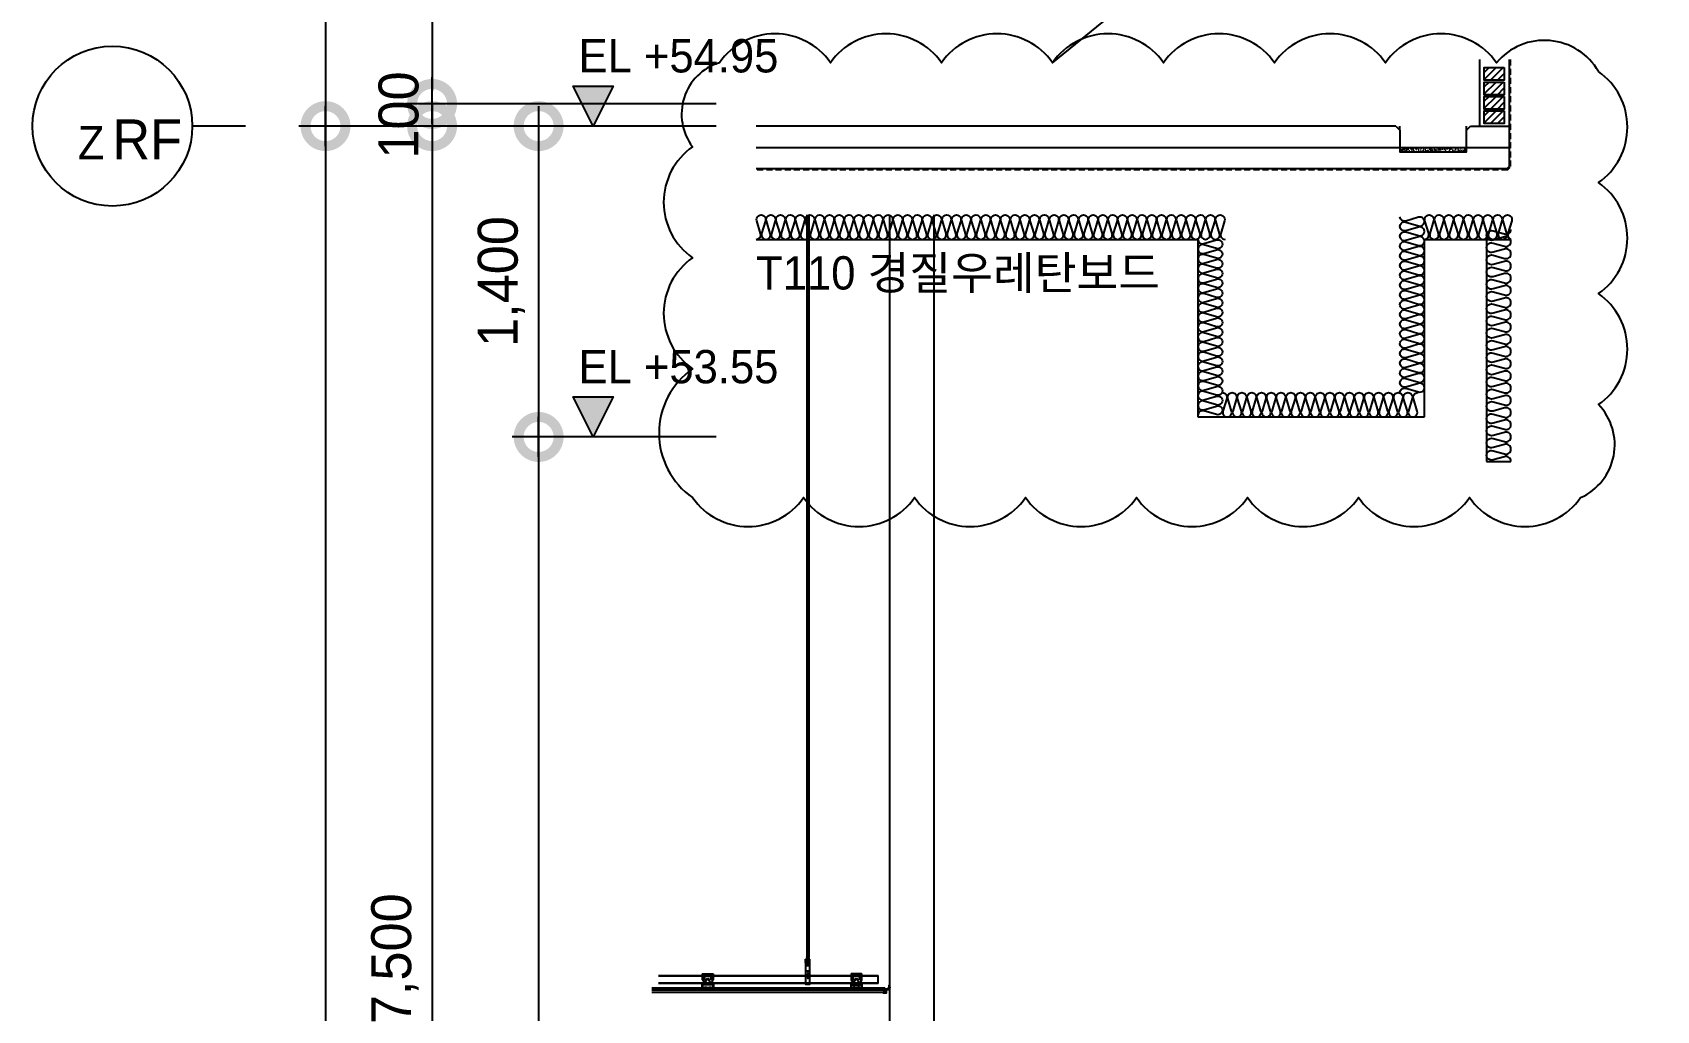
# Model space of a CAD drawing. Header units: millimetres. Extents: x -37526 to 92296, y -340 to 26760.
# Drawn here: x 0 to 7316, y 14527 to 18932 of the extents above; entities that cross this region are included whole.
import ezdxf
from ezdxf.enums import TextEntityAlignment as Align

# ---------------------------------------------------------------- set-up
doc = ezdxf.new("R2010")
doc.units = ezdxf.units.MM
doc.header["$LTSCALE"] = 60
doc.linetypes.add('HID', pattern=[2.3, 1.5, -0.8])
doc.layers.get('Defpoints').update_dxf_attribs({"color": 151})
for name, color, linetype, plot in [('#체크사항0208', 20, 'Continuous', False), ('NOPLOT', 191, 'Continuous', False), ('NOPLOT-DIM', 191, 'Continuous', False), ('NOPLOT-단열', 21, 'Continuous', False)]:
    doc.layers.add(name, color=color, linetype=linetype, plot=plot)
for name, color, linetype in [('A-DIM', 7, 'Continuous'), ('A-ELE-8', 8, 'Continuous'), ('A-ETC-9', 9, 'Continuous'), ('A-FIN', 6, 'Continuous'), ('A-FIN-8', 8, 'Continuous'), ('A-hat', 8, 'Continuous'), ('A-HAT-9', 9, 'Continuous'), ('A-HAT-WIREMESH', 9, 'g_mesh'), ('A-WALL', 3, 'Continuous'), ('A-WALL-D', 7, 'Continuous'), ('A-WP', 1, 'HID'), ('FIN', 6, 'Continuous'), ('INSUL', 8, 'Continuous'), ('실링', 23, 'Continuous')]:
    doc.layers.add(name, color=color, linetype=linetype)
doc.styles.add('Gdim', font='Dotum.ttf')
doc.styles.add('Gtx', font='Dotum.ttf')
doc.linetypes.add('g_mesh', pattern='A,10,-0.8,["X",Gdim,S=0.6,R=0,X=-0.15,Y=-0.3],-0.8', length=11.6)
doc.dimstyles.new('Gdim60', dxfattribs={"dimscale": 60, "dimtxt": 3, "dimasz": 1, "dimexe": 2, "dimexo": 3, "dimgap": 1, "dimtad": 1, "dimdec": 0, "dimdsep": 46, "dimlunit": 6, "dimtxsty": 'Gdim', "dimblk": 'G3-DOT', "dimcen": 2.5, "dimdle": 2, "dimclrd": 1, "dimclre": 1, "dimclrt": 256, "dimazin": 2, "dimtfac": 1, "dimtdec": 0, "dimtix": 1, "dimtmove": 2, "dimatfit": 3, "dimldrblk": 'DOTSMALL', "dimfxl": 0, "dimtolj": 1, "dimtzin": 0, "dimarcsym": 0})

# ---------------------------------------------------------------- blocks, each defined once
blk = doc.blocks.new('G3-DOT')
at = {"layer": 'A-DIM', "color": 1, "linetype": 'ByBlock'}
blk.add_line((1.5, 0), (-1.5, 0), dxfattribs=at)
at = {"layer": 'A-DIM', "color": 1, "linetype": 'ByBlock', "const_width": 3}
blk.add_lwpolyline([(0.375, 0, 1), (-0.375, 0, 1)], format="xyb", close=True, dxfattribs=at)
blk = doc.blocks.new('*D26')
at = {"layer": 'Defpoints', "color": 0, "transparency": 16777216}
for p in [(3260, 18510), (1800, 11010), (3260, 11010)]:
    blk.add_point(p, dxfattribs=at)
at = {"layer": 'NOPLOT-DIM', "color": 1, "lineweight": -2, "transparency": 16777216}
for p, q in [((3080, 18510), (1680, 18510)), ((1800, 18450), (1800, 11070)), ((3080, 11010), (1680, 11010))]:
    blk.add_line(p, q, dxfattribs=at)
at = {"layer": 'NOPLOT-DIM', "color": 1, "lineweight": -2, "transparency": 16777216, "xscale": 60, "yscale": 60, "zscale": 60}
for p, rotation in [((1800, 18510), 90.00000000000026), ((1800, 11010), 270.0000000000002)]:
    blk.add_blockref('G3-DOT', p, dxfattribs=dict(at, rotation=rotation))
at = {"layer": 'NOPLOT-DIM', "transparency": 16777216, "insert": (1632.5, 14760), "char_height": 180, "attachment_point": 5, "rotation": 90, "style": 'Gdim'}
blk.add_mtext('\\A1;7,500', dxfattribs=at)
blk = doc.blocks.new('_DotSmall')
at = {"color": 0, "linetype": 'ByBlock', "const_width": 0.5}
blk.add_lwpolyline([(-0.0625, 0, 1), (0.0625, 0, 1)], format="xyb", close=True, dxfattribs=at)
blk = doc.blocks.new('*D27')
at = {"layer": 'Defpoints', "color": 0, "transparency": 16777216}
for p in [(3260, 18510, 0), (1320, 3060), (3260, 3060)]:
    blk.add_point(p, dxfattribs=at)
at = {"layer": 'NOPLOT-DIM', "color": 1, "lineweight": -2, "transparency": 16777216}
for p, q in [((3080, 18510), (1200, 18510)), ((1320, 18450), (1320, 3120)), ((3080, 3060), (1200, 3060))]:
    blk.add_line(p, q, dxfattribs=at)
at = {"layer": 'NOPLOT-DIM', "color": 1, "lineweight": -2, "transparency": 16777216, "xscale": 60, "yscale": 60, "zscale": 60}
for p, rotation in [((1320, 18510), 90.00000000000026), ((1320, 3060), 270.0000000000002)]:
    blk.add_blockref('G3-DOT', p, dxfattribs=dict(at, rotation=rotation))
at = {"layer": 'NOPLOT-DIM', "transparency": 16777216, "insert": (1152.5, 10785), "char_height": 180, "attachment_point": 5, "rotation": 90, "style": 'Gdim'}
blk.add_mtext('\\A1;15,450', dxfattribs=at)
blk = doc.blocks.new('*D29')
at = {"layer": 'Defpoints', "color": 0, "transparency": 16777216}
for p in [(3259.9, 21610, 0), (1319.9, 18510, 0), (3259.9, 18510, 0)]:
    blk.add_point(p, dxfattribs=at)
at = {"layer": 'NOPLOT-DIM', "color": 1, "lineweight": -2, "transparency": 16777216}
for p, q in [((3079.9, 21610, 0), (1199.9, 21610, 0)), ((1319.9, 21550, 0), (1319.9, 18570, 0)), ((3079.9, 18510, 0), (1199.9, 18510, 0))]:
    blk.add_line(p, q, dxfattribs=at)
at = {"layer": 'NOPLOT-DIM', "color": 1, "lineweight": -2, "transparency": 16777216, "xscale": 60, "yscale": 60, "zscale": 60}
for p, rotation in [((1319.9, 21610, 0), 90.00000000000026), ((1319.9, 18510, 0), 270.0000000000002)]:
    blk.add_blockref('G3-DOT', p, dxfattribs=dict(at, rotation=rotation))
at = {"layer": 'NOPLOT-DIM', "transparency": 16777216, "insert": (1152.5, 20060, 0), "char_height": 180, "attachment_point": 5, "rotation": 90, "style": 'Gdim'}
blk.add_mtext('\\A1;3,100', dxfattribs=at)
blk = doc.blocks.new('*D30')
at = {"layer": 'Defpoints', "color": 0, "transparency": 16777216}
for p in [(3260, 17110, 0), (2280, 11010, 0), (3260, 11010, 0)]:
    blk.add_point(p, dxfattribs=at)
at = {"layer": 'NOPLOT-DIM', "color": 1, "lineweight": -2, "transparency": 16777216}
for p, q in [((3080, 17110, 0), (2160, 17110, 0)), ((2280, 17050, 0), (2280, 11070, 0)), ((3080, 11010, 0), (2160, 11010, 0))]:
    blk.add_line(p, q, dxfattribs=at)
at = {"layer": 'NOPLOT-DIM', "color": 1, "lineweight": -2, "transparency": 16777216, "xscale": 60, "yscale": 60, "zscale": 60}
for p, rotation in [((2280, 17110, 0), 90.00000000000026), ((2280, 11010, 0), 270.0000000000002)]:
    blk.add_blockref('G3-DOT', p, dxfattribs=dict(at, rotation=rotation))
at = {"layer": 'NOPLOT-DIM', "transparency": 16777216, "insert": (2112.5, 14060, 0), "char_height": 180, "attachment_point": 5, "rotation": 90, "style": 'Gdim'}
blk.add_mtext('\\A1;6,100', dxfattribs=at)
blk = doc.blocks.new('*D33')
at = {"layer": 'Defpoints', "color": 0, "transparency": 16777216}
for p in [(3259.9, 18610, 0), (1800, 18510, 0), (3259.9, 18510, 0)]:
    blk.add_point(p, dxfattribs=at)
at = {"layer": 'NOPLOT-DIM', "color": 1, "lineweight": -2, "transparency": 16777216}
for p, q in [((1800, 18670, 0), (1800, 18730, 0)), ((3079.9, 18610, 0), (1680, 18610, 0)), ((1800, 18610, 0), (1800, 18510, 0)), ((3079.9, 18510, 0), (1680, 18510, 0)), ((1800, 18450, 0), (1800, 18390, 0))]:
    blk.add_line(p, q, dxfattribs=at)
at = {"layer": 'NOPLOT-DIM', "color": 1, "lineweight": -2, "transparency": 16777216, "xscale": 60, "yscale": 60, "zscale": 60}
for p, rotation in [((1800, 18610, 0), 270.0000000000002), ((1800, 18510, 0), 90.00000000000026)]:
    blk.add_blockref('G3-DOT', p, dxfattribs=dict(at, rotation=rotation))
at = {"layer": 'NOPLOT-DIM', "transparency": 16777216, "insert": (1649.9, 18560, 0), "char_height": 180, "attachment_point": 5, "rotation": 90, "style": 'Gdim'}
blk.add_mtext('\\A1;100', dxfattribs=at)
blk = doc.blocks.new('*U43')
at = {"layer": 'A-ETC-9'}
for p, q in [((356.7, 3425), (356.7, 83.7)), ((365.7, 3425), (365.7, 85.5)), ((368.7, 73.4), (353.7, 73.4)), ((355.9, 82.5), (366.8, 84.7)), ((355.9, 82.5), (356.7, 83.7)), ((355.9, 80.5), (366.8, 82.7)), ((355.9, 82.5), (356.7, 81.7)), ((355.9, 80.5), (356.7, 81.7)), ((355.9, 78.4), (366.8, 80.6)), ((355.9, 80.5), (356.7, 79.6)), ((355.9, 78.4), (356.7, 79.6)), ((355.9, 76.4), (366.8, 78.6)), ((355.9, 78.4), (356.7, 77.6)), ((355.9, 76.4), (356.7, 77.6)), ((355.9, 74.4), (366.8, 76.6)), ((355.9, 76.4), (356.7, 75.5)), ((355.9, 74.4), (356.7, 75.5)), ((355.9, 74.4), (356.7, 73.5)), ((356.7, 83.7), (365.7, 85.5)), ((356.7, 83.7), (365.7, 85.5)), ((356.7, 81.7), (365.7, 83.5)), ((356.7, 81.7), (365.7, 83.5)), ((356.7, 79.6), (365.7, 81.4)), ((356.7, 79.6), (365.7, 81.4)), ((356.7, 77.6), (365.7, 79.4)), ((356.7, 77.6), (365.7, 79.4)), ((356.7, 75.5), (365.7, 77.3)), ((356.7, 75.5), (365.7, 77.3)), ((356.7, 73.5), (365.7, 75.3)), ((356.7, 73.5), (365.7, 75.3)), ((361.1, 73.4), (366.8, 74.5)), ((365.7, 85.5), (366.8, 84.7)), ((365.7, 83.5), (366.8, 84.7)), ((365.7, 83.5), (366.8, 82.7)), ((365.7, 81.4), (366.8, 82.7)), ((365.7, 81.4), (366.8, 80.6)), ((365.7, 79.4), (366.8, 80.6)), ((365.7, 79.4), (366.8, 78.6)), ((365.7, 77.3), (366.8, 78.6)), ((365.7, 77.3), (366.8, 76.6)), ((365.7, 75.3), (366.8, 76.6)), ((365.7, 75.3), (366.8, 74.5)), ((365.8, 73.4), (366.8, 74.5)), ((351.2, 66.2), (351.2, 72.5)), ((351.2, 56.2), (351.2, 62.5)), ((353.7, 55.4), (356.2, 55.4)), ((355.9, 54), (362.9, 55.4)), ((355.9, 54), (356.7, 55.2)), ((355.9, 51.9), (366.8, 54.1)), ((355.9, 54), (356.7, 53.1)), ((355.9, 51.9), (356.7, 53.1)), ((355.9, 49.9), (366.8, 52.1)), ((355.9, 51.9), (356.7, 51.1)), ((355.9, 49.9), (356.7, 51.1)), ((355.9, 47.9), (366.8, 50)), ((355.9, 49.9), (356.7, 49)), ((355.9, 47.9), (356.7, 49)), ((355.9, 45.8), (366.8, 48)), ((355.9, 47.9), (356.7, 47)), ((355.9, 45.8), (356.7, 47)), ((355.9, 43.8), (366.8, 46)), ((355.9, 45.8), (356.7, 45)), ((355.9, 43.8), (356.7, 45)), ((355.9, 43.8), (356.7, 42.9)), ((356.2, 66.2), (356.2, 72.5)), ((356.2, 56.2), (356.2, 62.5)), ((356.2, 55.4), (366.2, 55.4)), ((356.5, 55.4), (356.7, 55.2)), ((356.7, 55.2), (357.8, 55.4)), ((356.7, 55.2), (357.8, 55.4)), ((356.7, 53.1), (365.7, 54.9)), ((356.7, 53.1), (365.7, 54.9)), ((356.7, 51.1), (365.7, 52.9)), ((356.7, 51.1), (365.7, 52.9)), ((356.7, 49), (365.7, 50.8)), ((356.7, 49), (365.7, 50.8)), ((356.7, 47), (365.7, 48.8)), ((356.7, 47), (365.7, 48.8)), ((356.7, 45), (365.7, 46.8)), ((356.7, 45), (365.7, 46.8)), ((356.7, 42.9), (365.7, 44.7)), ((356.7, 42.9), (365.7, 44.7)), ((356.7, 42.9), (365.7, 42.9)), ((365.7, 54.9), (366.1, 55.4)), ((365.7, 54.9), (366.8, 54.1)), ((365.7, 52.9), (366.8, 54.1)), ((365.7, 52.9), (366.8, 52.1)), ((365.7, 50.8), (366.8, 52.1)), ((365.7, 50.8), (366.8, 50)), ((365.7, 48.8), (366.8, 50)), ((365.7, 48.8), (366.8, 48)), ((365.7, 46.8), (366.8, 48)), ((365.7, 46.8), (366.8, 46)), ((365.7, 44.7), (366.8, 46)), ((365.7, 44.7), (365.7, 42.9)), ((366.2, 66.2), (366.2, 72.5)), ((366.2, 56.2), (366.2, 62.5)), ((366.2, 55.4), (368.7, 55.4)), ((371.2, 66.2), (371.2, 72.5)), ((371.2, 56.2), (371.2, 62.5)), ((791.2, 0), (791.2, -34)), ((791.2, 0), (831.2, 0)), ((791.2, -34), (795.2, -36)), ((795.2, -40.5), (811.2, -10.7)), ((827.2, -36), (795.2, -36)), ((795.2, -40.5), (827.1, -40.5)), ((827.1, -40.5), (811.2, -10.7)), ((831.2, -34), (827.2, -36)), ((831.2, 0), (831.2, -34))]:
    blk.add_line(p, q, dxfattribs=at)
at = {"layer": 'A-ETC-9', "elevation": 0}
for points in [[(351.2, 65.4), (371.2, 65.4), (371.2, -39.6), (351.2, -39.6), (351.2, 65.4)], [(351.2, 63.4), (371.2, 63.4)], [(351.2, 18.5), (371.2, 18.5)]]:
    blk.add_lwpolyline(points, dxfattribs=at)
for points in [[(793.6, -29.1), (793.6, -40.5), (787.9, -40.5), (787.9, -42.5), (834.4, -42.5), (834.4, -40.5), (828.7, -40.5), (828.7, -29.1), (835.7, -20.3), (835.7, 4.8, 0.414214), (834, 6.5), (788.3, 6.5, 0.414214), (786.7, 4.8), (786.7, -20.3)], [(824.6, -53.2), (818.4, -53.2, 0.275955), (817.6, -53.8), (817.1, -54.6, -0.275955), (816.2, -55.2), (806.1, -55.2, -0.275955), (805.2, -54.6), (804.7, -53.8, 0.275955), (803.9, -53.2), (797.7, -53.2, 0.275955), (796.9, -53.8), (796.4, -54.6, -0.275955), (795.5, -55.2), (788, -55.2, -0.414214), (787, -54.2), (787, -38.7, -0.414214), (787.8, -37.8), (791.2, -37.8, -0.414214), (792, -38.7), (792, -40.3), (792.8, -40.3), (792.8, -38.7, 0.414214), (791.2, -37), (787.8, -37, 0.414214), (786.2, -38.7), (786.2, -55, 0.414214), (787.2, -56), (796, -56, 0.275955), (796.9, -55.5), (797.4, -54.6, -0.275955), (798.2, -54.1), (803.4, -54.1, -0.275955), (804.2, -54.6), (804.7, -55.5, 0.275955), (805.6, -56), (816.7, -56, 0.275955), (817.6, -55.5), (818.1, -54.6, -0.275955), (818.9, -54.1), (824.1, -54.1, -0.275955), (824.9, -54.6), (825.4, -55.5, 0.275955), (826.3, -56), (835.2, -56, 0.414214), (836.2, -55), (836.2, -38.7, 0.414214), (834.5, -37), (831.2, -37, 0.414214), (829.5, -38.7), (829.5, -40.3), (830.3, -40.3), (830.3, -38.7, -0.414214), (831.2, -37.8), (834.5, -37.8, -0.414214), (835.3, -38.7), (835.3, -54.2, -0.414214), (834.3, -55.2), (826.8, -55.2, -0.275955), (825.9, -54.6), (825.4, -53.8, 0.275955)]]:
    blk.add_lwpolyline(points, format="xyb", close=True, dxfattribs=at)
at = {"layer": 'A-ETC-9'}
for points in [[(793.3, -3), (793.3, -17.1, 0.414214), (794.3, -18.1), (797, -18.1, 0.414214), (798, -17.1), (798, -3, 0.414214), (797, -2), (794.3, -2, 0.414214)], [(829, -3), (829, -17.1, -0.414214), (828, -18.1), (825.3, -18.1, -0.414214), (824.3, -17.1), (824.3, -3, -0.414214), (825.3, -2), (828, -2, -0.414214)]]:
    blk.add_lwpolyline(points, format="xyb", close=True, dxfattribs=at)
for centre in [(361.2, 7.9), (361.2, -10.4)]:
    blk.add_circle(centre, 2.5, dxfattribs=at)
for centre, radius, start, end in [((353.7, 69.3), 4.07, 52.12111, 127.87889), ((361.2, 58.4), 15, 70.52877, 109.47123), ((368.7, 69.3), 4.07, 52.12111, 127.87889), ((353.7, 69.4), 4, 231.31782, 308.68219), ((353.7, 59.3), 4.07, 52.12111, 127.87889), ((353.7, 59.4), 4, 231.31782, 308.68219), ((361.2, 80.4), 15, 250.52878, 289.47122), ((361.2, 48.4), 15, 70.52877, 109.47123), ((361.2, 70.4), 15, 250.52878, 289.47122), ((368.7, 69.4), 4, 231.31782, 308.68219), ((368.7, 59.3), 4.07, 52.12111, 127.87889), ((368.7, 59.4), 4, 231.31782, 308.68219)]:
    blk.add_arc(centre, radius, start, end, dxfattribs=at)
blk = doc.blocks.new('*D41')
at = {"layer": 'Defpoints', "color": 0, "transparency": 16777216}
for p in [(3259.9, 18510, 0), (2280, 17110, 0), (3259.9, 17110, 0)]:
    blk.add_point(p, dxfattribs=at)
at = {"layer": 'NOPLOT-DIM', "color": 1, "lineweight": -2, "transparency": 16777216}
for p, q in [((3079.9, 18510, 0), (2160, 18510, 0)), ((2280, 18450, 0), (2280, 17170, 0)), ((3079.9, 17110, 0), (2160, 17110, 0))]:
    blk.add_line(p, q, dxfattribs=at)
at = {"layer": 'NOPLOT-DIM', "color": 1, "lineweight": -2, "transparency": 16777216, "xscale": 60, "yscale": 60, "zscale": 60}
for p, rotation in [((2280, 18510, 0), 90.00000000000026), ((2280, 17110, 0), 270.0000000000002)]:
    blk.add_blockref('G3-DOT', p, dxfattribs=dict(at, rotation=rotation))
at = {"layer": 'NOPLOT-DIM', "transparency": 16777216, "insert": (2112.5, 17810, 0), "char_height": 180, "attachment_point": 5, "rotation": 90, "style": 'Gdim'}
blk.add_mtext('\\A1;1,400', dxfattribs=at)
blk = doc.blocks.new('*D42')
at = {"layer": 'Defpoints', "color": 0, "transparency": 16777216}
for p in [(3259.9, 21610), (1800, 18610), (3259.9, 18610)]:
    blk.add_point(p, dxfattribs=at)
at = {"layer": 'NOPLOT-DIM', "color": 1, "lineweight": -2, "transparency": 16777216}
for p, q in [((3079.9, 21610), (1680, 21610)), ((1800, 21550), (1800, 18670)), ((3079.9, 18610), (1680, 18610))]:
    blk.add_line(p, q, dxfattribs=at)
at = {"layer": 'NOPLOT-DIM', "color": 1, "lineweight": -2, "transparency": 16777216, "xscale": 60, "yscale": 60, "zscale": 60}
for p, rotation in [((1800, 21610), 90.00000000000026), ((1800, 18610), 270.0000000000002)]:
    blk.add_blockref('G3-DOT', p, dxfattribs=dict(at, rotation=rotation))
at = {"layer": 'NOPLOT-DIM', "transparency": 16777216, "insert": (1632.5, 20110), "char_height": 180, "attachment_point": 5, "rotation": 90, "style": 'Gdim'}
blk.add_mtext('\\A1;3,000', dxfattribs=at)
blk = doc.blocks.new('A$C17189e19')
at = {"layer": 'A-HAT-9'}
h = blk.add_hatch(dxfattribs=at)
h.set_pattern_fill('AR-SAND', color=256, scale=0.3)
h.set_pattern_definition([(37.5, (-113396.389, 321843.363), (-0.4800094, 14.6823971), [0, -11.5824, 0, -12.954, 0, -12.3825]), (7.5, (-113396.389, 321843.363), (13.4856985, 21.504753), [0, -6.2484, 0, -10.4394, 0, -4.0005]), (327.5, (-113405.761, 321843.363), (23.7297711, 0.04311554), [0, -3.81, 0, -13.716, 0, -17.907]), (317.5, (-113405.761, 321843.363), (22.9066936, 6.6878797), [0, -1.905, 0, -8.9916, 0, -10.287])])
h.paths.add_polyline_path([(0, -96), (300, -96), (300, -116), (0, -116)])
at = {"layer": 'A-FIN'}
for points in [[(-18, 0), (0, -18), (0, -116), (300, -116), (300, -18), (318, 0)], [(0, -96), (300, -96)]]:
    blk.add_lwpolyline(points, dxfattribs=at)
at = {"layer": 'NOPLOT'}
for p, q in [((0, -18), (0, 0)), ((300, -18), (300, 0))]:
    blk.add_line(p, q, dxfattribs=at)

msp = doc.modelspace()

# ---------------------------------------------------------------- hatches: boundary and pattern name
at = {"layer": 'A-hat', "lineweight": -3}
h = msp.add_hatch(dxfattribs=at)
h.set_pattern_fill('ANSI31', color=256, scale=7, style=0)
h.set_pattern_definition([(45, (-79846.025, 21095.123), (-15.715448, 15.715448), [])])
h.paths.add_polyline_path([(6539.9, 18773.5), (6629.9, 18773.5), (6629.9, 18716.5), (6539.9, 18716.5)])
h = msp.add_hatch(dxfattribs=at)
h.set_pattern_fill('ANSI31', color=256, scale=7, style=0)
h.set_pattern_definition([(45, (-79846.025, 21030.123), (-15.715448, 15.715448), [])])
h.paths.add_polyline_path([(6539.9, 18708.5), (6629.9, 18708.5), (6629.9, 18651.5), (6539.9, 18651.5)])
h = msp.add_hatch(dxfattribs=at)
h.set_pattern_fill('ANSI31', color=256, scale=7, style=0)
h.set_pattern_definition([(45, (-79846.025, 20965.123), (-15.715448, 15.715448), [])])
h.paths.add_polyline_path([(6539.9, 18643.5), (6629.9, 18643.5), (6629.9, 18586.5), (6539.9, 18586.5)])
h = msp.add_hatch(dxfattribs=at)
h.set_pattern_fill('ANSI31', color=256, scale=7, style=0)
h.set_pattern_definition([(45, (-79846.025, 20900.123), (-15.715448, 15.715448), [])])
h.paths.add_polyline_path([(6539.9, 18578.5), (6629.9, 18578.5), (6629.9, 18521.5), (6539.9, 18521.5)])
at = {"layer": 'NOPLOT-DIM'}
for points in [[(2615.1, 18690), (2435.1, 18690), (2525.1, 18510)], [(2615.1, 17290), (2435.1, 17290), (2525.1, 17110)]]:
    msp.add_hatch(color=256, dxfattribs=at).paths.add_polyline_path(points)

# ---------------------------------------------------------------- linework, layer by layer
at = {"layer": '#체크사항0208'}
msp.add_lwpolyline([(4594.6, 18795.7), (13173.3, 25759.8), (15030.4, 18812.5)], dxfattribs=at)
msp.add_lwpolyline([(2973.3, 16836.7, 0.520567), (3473.3, 16836.7, 0.520567), (3973.3, 16836.7, 0.520567), (4473.3, 16836.7, 0.520567), (4973.3, 16836.7, 0.520567), (5473.3, 16836.7, 0.520567), (5973.3, 16836.7, 0.520567), (6473.3, 16836.7, 0.520567), (6973.3, 16836.7, 0.520567), (7054.4, 17255.5, 0.520567), (7054.4, 17755.5, 0.520567), (7054.4, 18255.5, 0.520567), (7054.4, 18755.5, 0.520567), (6594.6, 18795.7, 0.520567), (6094.6, 18795.7, 0.520567), (5594.6, 18795.7, 0.520567), (5094.6, 18795.7, 0.520567), (4594.6, 18795.7, 0.520567), (4094.6, 18795.7, 0.520567), (3594.6, 18795.7, 0.520567), (3094.6, 18795.7, 0.520567), (2973.3, 18417, 0.520567), (2973.3, 17917, 0.520567), (2973.3, 17417, 0.520567)], format="xyb", close=True, dxfattribs=at)
at = {"color": 1}
for p, q in [((3858, 14633.5, 0), (3858, 14629.7, 0)), ((3858, 14633.5, 0), (3858, 14629.7, 0)), ((3864.7, 14631.6, 0), (3858, 14632.9, 0)), ((3864.7, 14631.6, 0), (3858, 14632.9, 0)), ((3864.7, 14631.6, 0), (3858, 14630.3, 0)), ((3864.7, 14631.6, 0), (3858, 14630.3, 0))]:
    msp.add_line(p, q, dxfattribs=at)
at = {"color": 1, "const_width": 0.1, "elevation": 0}
for points in [[(3853.6, 14631.6), (3852.7, 14631.6)], [(3853.6, 14631.6), (3852.7, 14631.6)], [(3864.7, 14631.6), (3854.7, 14631.6)], [(3864.7, 14631.6), (3854.7, 14631.6)], [(3866.8, 14631.6), (3865.8, 14631.6)], [(3866.8, 14631.6), (3865.8, 14631.6)]]:
    msp.add_lwpolyline(points, dxfattribs=at)
at = {"color": 1}
for centre, radius, start, end in [((3858, 14631.6, 0), 1.87, 90, 168.20687), ((3858, 14631.6, 0), 1.87, 90, 168.20687), ((3856.1, 14631.6, 0), 0.384, 275.89656, 84.10344), ((3856.1, 14631.6, 0), 0.384, 275.89656, 84.10344), ((3858, 14631.6, 0), 1.87, 191.79313, 270), ((3858, 14631.6, 0), 1.87, 191.79313, 270)]:
    msp.add_arc(centre, radius, start, end, dxfattribs=at)
at = {"layer": 'A-ELE-8'}
msp.add_line((2790.3, 14619.5, 0), (3838.9, 14619.5, 0), dxfattribs=at)
at = {"layer": 'A-ETC-9'}
for p, q in [((2820.3, 14685, 0), (3808.9, 14685, 0)), ((2820.3, 14683, 0), (3808.9, 14683, 0)), ((2820.3, 14651, 0), (3808.9, 14651, 0)), ((3808.9, 14649, 0), (2820.3, 14649, 0)), ((3691.6, 14685, 0), (3691.6, 14651, 0)), ((3691.6, 14685, 0), (3731.6, 14685, 0)), ((3691.6, 14651, 0), (3695.6, 14649, 0)), ((3695.6, 14644.5, 0), (3711.6, 14674.3, 0)), ((3727.6, 14649, 0), (3695.6, 14649, 0)), ((3695.6, 14644.5, 0), (3727.6, 14644.5, 0)), ((3727.6, 14644.5, 0), (3711.6, 14674.3, 0)), ((3731.6, 14651, 0), (3727.6, 14649, 0)), ((3731.6, 14685, 0), (3731.6, 14651, 0)), ((3808.9, 14649, 0), (3808.9, 14685, 0))]:
    msp.add_line(p, q, dxfattribs=at)
at = {"layer": 'A-ETC-9', "elevation": 0}
for points in [[(3725, 14631.8), (3718.9, 14631.8, 0.275955), (3718, 14631.2), (3717.5, 14630.4, -0.275955), (3716.7, 14629.8), (3706.6, 14629.8, -0.275955), (3705.7, 14630.4), (3705.2, 14631.2, 0.275955), (3704.3, 14631.8), (3698.2, 14631.8, 0.275955), (3697.3, 14631.2), (3696.8, 14630.4, -0.275955), (3696, 14629.8), (3688.4, 14629.8, -0.414214), (3687.4, 14630.8), (3687.4, 14646.3, -0.414214), (3688.3, 14647.2), (3691.6, 14647.2, -0.414214), (3692.4, 14646.3), (3692.4, 14644.7), (3693.3, 14644.7), (3693.3, 14646.3, 0.414214), (3691.6, 14648), (3688.3, 14648, 0.414214), (3686.6, 14646.3), (3686.6, 14630, 0.414214), (3687.6, 14629), (3696.5, 14629, 0.275955), (3697.3, 14629.5), (3697.8, 14630.4, -0.275955), (3698.7, 14630.9), (3703.8, 14630.9, -0.275955), (3704.7, 14630.4), (3705.2, 14629.5, 0.275955), (3706.1, 14629), (3717.2, 14629, 0.275955), (3718, 14629.5), (3718.5, 14630.4, -0.275955), (3719.4, 14630.9), (3724.5, 14630.9, -0.275955), (3725.4, 14630.4), (3725.9, 14629.5, 0.275955), (3726.8, 14629), (3735.6, 14629, 0.414214), (3736.6, 14630), (3736.6, 14646.3, 0.414214), (3734.9, 14648), (3731.6, 14648, 0.414214), (3729.9, 14646.3), (3729.9, 14644.7), (3730.8, 14644.7), (3730.8, 14646.3, -0.414214), (3731.6, 14647.2), (3734.9, 14647.2, -0.414214), (3735.8, 14646.3), (3735.8, 14630.8, -0.414214), (3734.8, 14629.8), (3727.3, 14629.8, -0.275955), (3726.4, 14630.4), (3725.9, 14631.2, 0.275955)], [(3694, 14655.9), (3694, 14644.5), (3688.4, 14644.5), (3688.4, 14642.5), (3734.8, 14642.5), (3734.8, 14644.5), (3729.2, 14644.5), (3729.2, 14655.9), (3736.1, 14664.7), (3736.1, 14689.8, 0.414214), (3734.4, 14691.5), (3688.8, 14691.5, 0.414214), (3687.1, 14689.8), (3687.1, 14664.7)], [(3693.7, 14682), (3693.7, 14667.9, 0.414214), (3694.7, 14666.9), (3697.5, 14666.9, 0.414214), (3698.5, 14667.9), (3698.5, 14682, 0.414214), (3697.5, 14683), (3694.7, 14683, 0.414214)], [(3729.5, 14682), (3729.5, 14667.9, -0.414214), (3728.5, 14666.9), (3725.7, 14666.9, -0.414214), (3724.7, 14667.9), (3724.7, 14682, -0.414214), (3725.7, 14683), (3728.5, 14683, -0.414214)]]:
    msp.add_lwpolyline(points, format="xyb", close=True, dxfattribs=at)
at = {"layer": 'A-FIN'}
for p, q in [((6519.9, 18510, 0), (6519.9, 18810, 0)), ((6141.9, 18510, 0), (3260, 18510, 0)), ((6477.9, 18510, 0), (6651.9, 18510, 0))]:
    msp.add_line(p, q, dxfattribs=at)
at = {"layer": 'A-FIN-8'}
for p, q in [((6651.9, 18810, 0), (6651.9, 18328.2, 0)), ((6641.7, 18318, 0), (3260, 18318, 0)), ((6641.7, 18318, 0), (6651.9, 18328.2, 0))]:
    msp.add_line(p, q, dxfattribs=at)
at = {"layer": 'A-HAT-WIREMESH', "ltscale": 0.6}
msp.add_line((3260, 18414, 0), (6651.9, 18414, 0), dxfattribs=at)
at = {"layer": 'A-WALL', "elevation": 0}
for points in [[(6629.9, 18773.5), (6629.9, 18716.5), (6539.9, 18716.5), (6539.9, 18773.5)], [(6629.9, 18708.5), (6629.9, 18651.5), (6539.9, 18651.5), (6539.9, 18708.5)], [(6629.9, 18643.5), (6629.9, 18586.5), (6539.9, 18586.5), (6539.9, 18643.5)], [(6629.9, 18578.5), (6629.9, 18521.5), (6539.9, 18521.5), (6539.9, 18578.5)]]:
    msp.add_lwpolyline(points, close=True, dxfattribs=at)
at = {"layer": 'A-WALL-D'}
for p, q in [((3860, 18110, 0), (3860, 11110, 0)), ((4060, 18110, 0), (4060, 11110, 0))]:
    msp.add_line(p, q, dxfattribs=at)
at = {"layer": 'A-WP', "ltscale": 0.3}
for p, q in [((6656.9, 18810, 0), (6656.9, 18325.1, 0)), ((6644.8, 18313, 0), (3260, 18313, 0)), ((6644.8, 18313, 0), (6656.9, 18325.1, 0))]:
    msp.add_line(p, q, dxfattribs=at)
at = {"layer": 'FIN', "color": 5, "linetype": 'Continuous', "elevation": 0}
msp.add_lwpolyline([(3860, 14639.6), (3858, 14639.6), (3858, 14623.6), (3844.6, 14623.6), (3844.6, 14609.2), (3834.1, 14609.2), (3834.1, 14610), (3832.3, 14610), (3832.3, 14607.2), (3846.6, 14607.2), (3846.6, 14621.6), (3860, 14621.6)], close=True, dxfattribs=at)
at = {"layer": 'INSUL'}
for p, q in [((3259.9, 18000, 0), (5249.9, 18000, 0)), ((5249.9, 18000, 0), (5249.9, 17200, 0)), ((6269.9, 17200, 0), (6269.9, 18000, 0)), ((6269.9, 18000, 0), (6660, 18000, 0)), ((6550, 18000, 0), (6550, 17000, 0)), ((5249.9, 17200, 0), (6269.9, 17200, 0)), ((6550, 17000, 0), (6660, 17000, 0))]:
    msp.add_line(p, q, dxfattribs=at)
at = {"layer": 'INSUL', "elevation": 0}
for points in [[(3260, 18000, 0.509267), (3279.4, 18026.7), (3262.5, 18083.3, -1.372593), (3301.4, 18083.3), (3284.5, 18026.7, 0.509267), (3304, 18000, 0.509267), (3323.4, 18026.7), (3306.5, 18083.3, -1.372593), (3345.4, 18083.3), (3328.5, 18026.7, 0.509267), (3348, 18000, 0.509267), (3367.4, 18026.7), (3350.5, 18083.3, -1.372593), (3389.4, 18083.3), (3372.5, 18026.7, 0.509267), (3392, 18000, 0.509267), (3411.4, 18026.7), (3394.5, 18083.3, -1.372593), (3433.4, 18083.3), (3416.5, 18026.7, 0.509267), (3436, 18000, 0.509267), (3455.4, 18026.7), (3438.5, 18083.3, -1.372593), (3477.4, 18083.3), (3460.5, 18026.7, 0.509267), (3480, 18000, 0.509267), (3499.4, 18026.7), (3482.5, 18083.3, -1.372593), (3521.4, 18083.3), (3504.5, 18026.7, 0.509267), (3524, 18000, 0.509267), (3543.4, 18026.7), (3526.5, 18083.3, -1.372593), (3565.4, 18083.3), (3548.5, 18026.7, 0.509267), (3568, 18000, 0.509267), (3587.4, 18026.7), (3570.5, 18083.3, -1.372593), (3609.4, 18083.3), (3592.5, 18026.7, 0.509267), (3612, 18000, 0.509267), (3631.4, 18026.7), (3614.5, 18083.3, -1.372593), (3653.4, 18083.3), (3636.5, 18026.7, 0.509267), (3656, 18000, 0.509267), (3675.4, 18026.7), (3658.5, 18083.3, -1.372593), (3697.4, 18083.3), (3680.5, 18026.7, 0.509267), (3700, 18000, 0.509267), (3719.4, 18026.7), (3702.5, 18083.3, -1.372593), (3741.4, 18083.3), (3724.5, 18026.7, 0.509267), (3744, 18000, 0.509267), (3763.4, 18026.7), (3746.5, 18083.3, -1.372593), (3785.4, 18083.3), (3768.5, 18026.7, 0.509267), (3788, 18000, 0.509267), (3807.4, 18026.7), (3790.5, 18083.3, -1.372593), (3829.4, 18083.3), (3812.5, 18026.7, 0.509267), (3832, 18000, 0.509267), (3851.4, 18026.7), (3834.5, 18083.3, -1.372593), (3873.4, 18083.3), (3856.5, 18026.7, 0.509267), (3876, 18000, 0.509267), (3895.4, 18026.7), (3878.5, 18083.3, -1.372593), (3917.4, 18083.3), (3900.5, 18026.7, 0.509267), (3920, 18000, 0.509267), (3939.4, 18026.7), (3922.5, 18083.3, -1.372593), (3961.4, 18083.3), (3944.5, 18026.7, 0.509267), (3964, 18000, 0.509267), (3983.4, 18026.7), (3966.5, 18083.3, -1.372593), (4005.4, 18083.3), (3988.5, 18026.7, 0.509267), (4008, 18000, 0.509267), (4027.4, 18026.7), (4010.5, 18083.3, -1.372593), (4049.4, 18083.3), (4032.5, 18026.7, 0.509267), (4052, 18000, 0.509267), (4071.4, 18026.7), (4054.5, 18083.3, -1.372593), (4093.4, 18083.3), (4076.5, 18026.7, 0.509267), (4096, 18000, 0.509267), (4115.4, 18026.7), (4098.5, 18083.3, -1.372593), (4137.4, 18083.3), (4120.5, 18026.7, 0.509267), (4140, 18000, 0.509267), (4159.4, 18026.7), (4142.5, 18083.3, -1.372593), (4181.4, 18083.3), (4164.5, 18026.7, 0.509267), (4184, 18000, 0.509267), (4203.4, 18026.7), (4186.5, 18083.3, -1.372593), (4225.4, 18083.3), (4208.5, 18026.7, 0.509267), (4228, 18000, 0.509267), (4247.4, 18026.7), (4230.5, 18083.3, -1.372593), (4269.4, 18083.3), (4252.5, 18026.7, 0.509267), (4272, 18000, 0.509267), (4291.4, 18026.7), (4274.5, 18083.3, -1.372593), (4313.4, 18083.3), (4296.5, 18026.7, 0.509267), (4316, 18000, 0.509267), (4335.4, 18026.7), (4318.5, 18083.3, -1.372593), (4357.4, 18083.3), (4340.5, 18026.7, 0.509267), (4360, 18000, 0.509267), (4379.4, 18026.7), (4362.5, 18083.3, -1.372593), (4401.4, 18083.3), (4384.5, 18026.7, 0.509267), (4404, 18000, 0.509267), (4423.4, 18026.7), (4406.5, 18083.3, -1.372593), (4445.4, 18083.3), (4428.5, 18026.7, 0.509267), (4448, 18000, 0.509267), (4467.4, 18026.7), (4450.5, 18083.3, -1.372593), (4489.4, 18083.3), (4472.5, 18026.7, 0.509267), (4492, 18000, 0.509267), (4511.4, 18026.7), (4494.5, 18083.3, -1.372593), (4533.4, 18083.3), (4516.5, 18026.7, 0.509267), (4536, 18000, 0.509267), (4555.4, 18026.7), (4538.5, 18083.3, -1.372593), (4577.4, 18083.3), (4560.5, 18026.7, 0.509267), (4580, 18000, 0.509267), (4599.4, 18026.7), (4582.5, 18083.3, -1.372593), (4621.4, 18083.3), (4604.5, 18026.7, 0.509267), (4624, 18000, 0.509267), (4643.4, 18026.7), (4626.5, 18083.3, -1.372593), (4665.4, 18083.3), (4648.5, 18026.7, 0.509267), (4668, 18000, 0.509267), (4687.4, 18026.7), (4670.5, 18083.3, -1.372593), (4709.4, 18083.3), (4692.5, 18026.7, 0.509267), (4712, 18000, 0.509267), (4731.4, 18026.7), (4714.5, 18083.3, -1.372593), (4753.4, 18083.3), (4736.5, 18026.7, 0.509267), (4756, 18000, 0.509267), (4775.4, 18026.7), (4758.5, 18083.3, -1.372593), (4797.4, 18083.3), (4780.5, 18026.7, 0.509267), (4800, 18000, 0.509267), (4819.4, 18026.7), (4802.5, 18083.3, -1.372593), (4841.4, 18083.3), (4824.5, 18026.7, 0.509267), (4844, 18000, 0.509267), (4863.4, 18026.7), (4846.5, 18083.3, -1.372593), (4885.4, 18083.3), (4868.5, 18026.7, 0.509267), (4888, 18000, 0.509267), (4907.4, 18026.7), (4890.5, 18083.3, -1.372593), (4929.4, 18083.3), (4912.5, 18026.7, 0.509267), (4932, 18000, 0.509267), (4951.4, 18026.7), (4934.5, 18083.3, -1.372593), (4973.4, 18083.3), (4956.5, 18026.7, 0.509267), (4976, 18000, 0.509267), (4995.4, 18026.7), (4978.5, 18083.3, -1.372593), (5017.4, 18083.3), (5000.5, 18026.7, 0.509267), (5020, 18000, 0.509267), (5039.4, 18026.7), (5022.5, 18083.3, -1.372593), (5061.4, 18083.3), (5044.5, 18026.7, 0.509267), (5064, 18000, 0.509267), (5083.4, 18026.7), (5066.5, 18083.3, -1.372593), (5105.4, 18083.3), (5088.5, 18026.7, 0.509267), (5108, 18000, 0.509267), (5127.4, 18026.7), (5110.5, 18083.3, -1.372593), (5149.4, 18083.3), (5132.5, 18026.7, 0.509267), (5152, 18000, 0.509267), (5171.4, 18026.7), (5154.5, 18083.3, -1.372593), (5193.4, 18083.3), (5176.5, 18026.7, 0.509267), (5196, 18000, 0.509267), (5215.4, 18026.7), (5198.5, 18083.3, -1.372593), (5237.4, 18083.3), (5220.5, 18026.7, 0.509267), (5240, 18000, 0.509267), (5259.4, 18026.7), (5242.5, 18083.3, -1.372593), (5281.4, 18083.3), (5264.5, 18026.7, 0.509267), (5284, 18000, 0.509267), (5303.4, 18026.7), (5286.5, 18083.3, -1.372593), (5325.4, 18083.3), (5308.5, 18026.7, 0.509267), (5328, 18000, 0.509267), (5347.4, 18026.7), (5330.5, 18083.3, -1.372593), (5369.4, 18083.3), (5352.5, 18026.7, 0.509267), (5372, 18000)], [(6159.9, 17310, -0.509267), (6186.6, 17329.4), (6243.3, 17312.6, 1.372593), (6243.3, 17351.4), (6186.6, 17334.6, -0.509267), (6159.9, 17354, -0.509267), (6186.6, 17373.4), (6243.3, 17356.6, 1.372593), (6243.3, 17395.4), (6186.6, 17378.6, -0.509267), (6159.9, 17398, -0.509267), (6186.6, 17417.4), (6243.3, 17400.6, 1.372593), (6243.3, 17439.4), (6186.6, 17422.6, -0.509267), (6159.9, 17442, -0.509267), (6186.6, 17461.4), (6243.3, 17444.6, 1.372593), (6243.3, 17483.4), (6186.6, 17466.6, -0.509267), (6159.9, 17486, -0.509267), (6186.6, 17505.4), (6243.3, 17488.6, 1.372593), (6243.3, 17527.4), (6186.6, 17510.6, -0.509267), (6159.9, 17530, -0.509267), (6186.6, 17549.4), (6243.3, 17532.6, 1.372593), (6243.3, 17571.4), (6186.6, 17554.6, -0.509267), (6159.9, 17574, -0.509267), (6186.6, 17593.4), (6243.3, 17576.6, 1.372593), (6243.3, 17615.4), (6186.6, 17598.6, -0.509267), (6159.9, 17618, -0.509267), (6186.6, 17637.4), (6243.3, 17620.6, 1.372593), (6243.3, 17659.4), (6186.6, 17642.6, -0.509267), (6159.9, 17662, -0.509267), (6186.6, 17681.4), (6243.3, 17664.6, 1.372593), (6243.3, 17703.4), (6186.6, 17686.6, -0.509267), (6159.9, 17706, -0.509267), (6186.6, 17725.4), (6243.3, 17708.6, 1.372593), (6243.3, 17747.4), (6186.6, 17730.6, -0.509267), (6159.9, 17750, -0.509267), (6186.6, 17769.4), (6243.3, 17752.6, 1.372593), (6243.3, 17791.4), (6186.6, 17774.6, -0.509267), (6159.9, 17794, -0.509267), (6186.6, 17813.4), (6243.3, 17796.6, 1.372593), (6243.3, 17835.4), (6186.6, 17818.6, -0.509267), (6159.9, 17838, -0.509267), (6186.6, 17857.4), (6243.3, 17840.6, 1.372593), (6243.3, 17879.4), (6186.6, 17862.6, -0.509267), (6159.9, 17882, -0.509267), (6186.6, 17901.4), (6243.3, 17884.6, 1.372593), (6243.3, 17923.4), (6186.6, 17906.6, -0.509267), (6159.9, 17926, -0.509267), (6186.6, 17945.4), (6243.3, 17928.6, 1.372593), (6243.3, 17967.4), (6186.6, 17950.6, -0.509267), (6159.9, 17970, -0.509267), (6186.6, 17989.4), (6243.3, 17972.6, 1.372593), (6243.3, 18011.4), (6186.6, 17994.6, -0.509267), (6159.9, 18014, -0.509267), (6186.6, 18033.4), (6243.3, 18016.6, 1.372593), (6243.3, 18055.4), (6186.6, 18038.6, -0.509267), (6159.9, 18058, -0.509267), (6186.6, 18077.4), (6243.3, 18060.6, 1.372593), (6243.3, 18099.4), (6186.6, 18082.6, -0.509267), (6159.9, 18102)], [(6270, 18000, 0.509267), (6289.4, 18026.7), (6272.5, 18083.3, -1.372593), (6311.4, 18083.3), (6294.5, 18026.7, 0.509267), (6314, 18000, 0.509267), (6333.4, 18026.7), (6316.5, 18083.3, -1.372593), (6355.4, 18083.3), (6338.5, 18026.7, 0.509267), (6358, 18000, 0.509267), (6377.4, 18026.7), (6360.5, 18083.3, -1.372593), (6399.4, 18083.3), (6382.5, 18026.7, 0.509267), (6402, 18000, 0.509267), (6421.4, 18026.7), (6404.5, 18083.3, -1.372593), (6443.4, 18083.3), (6426.5, 18026.7, 0.509267), (6446, 18000, 0.509267), (6465.4, 18026.7), (6448.5, 18083.3, -1.372593), (6487.4, 18083.3), (6470.5, 18026.7, 0.509267), (6490, 18000, 0.509267), (6509.4, 18026.7), (6492.5, 18083.3, -1.372593), (6531.4, 18083.3), (6514.5, 18026.7, 0.509267), (6534, 18000, 0.509267), (6553.4, 18026.7), (6536.5, 18083.3, -1.372593), (6575.4, 18083.3), (6558.5, 18026.7, 0.509267), (6578, 18000, 0.509267), (6597.4, 18026.7), (6580.5, 18083.3, -1.372593), (6619.4, 18083.3), (6602.5, 18026.7, 0.509267), (6622, 18000, 0.509267), (6641.4, 18026.7), (6624.5, 18083.3, -1.372593), (6663.4, 18083.3), (6646.5, 18026.7, 0.41898), (6660, 18000.9, 0.41898)], [(5249.9, 18000, 0.509267), (5276.6, 17980.6), (5333.3, 17997.4, -1.372593), (5333.3, 17958.6), (5276.6, 17975.4, 0.509267), (5249.9, 17956, 0.509267), (5276.6, 17936.6), (5333.3, 17953.4, -1.372593), (5333.3, 17914.6), (5276.6, 17931.4, 0.509267), (5249.9, 17912, 0.509267), (5276.6, 17892.6), (5333.3, 17909.4, -1.372593), (5333.3, 17870.6), (5276.6, 17887.4, 0.509267), (5249.9, 17868, 0.509267), (5276.6, 17848.6), (5333.3, 17865.4, -1.372593), (5333.3, 17826.6), (5276.6, 17843.4, 0.509267), (5249.9, 17824, 0.509267), (5276.6, 17804.6), (5333.3, 17821.4, -1.372593), (5333.3, 17782.6), (5276.6, 17799.4, 0.509267), (5249.9, 17780, 0.509267), (5276.6, 17760.6), (5333.3, 17777.4, -1.372593), (5333.3, 17738.6), (5276.6, 17755.4, 0.509267), (5249.9, 17736, 0.509267), (5276.6, 17716.6), (5333.3, 17733.4, -1.372593), (5333.3, 17694.6), (5276.6, 17711.4, 0.509267), (5249.9, 17692, 0.509267), (5276.6, 17672.6), (5333.3, 17689.4, -1.372593), (5333.3, 17650.6), (5276.6, 17667.4, 0.509267), (5249.9, 17648, 0.509267), (5276.6, 17628.6), (5333.3, 17645.4, -1.372593), (5333.3, 17606.6), (5276.6, 17623.4, 0.509267), (5249.9, 17604, 0.509267), (5276.6, 17584.6), (5333.3, 17601.4, -1.372593), (5333.3, 17562.6), (5276.6, 17579.4, 0.509267), (5249.9, 17560, 0.509267), (5276.6, 17540.6), (5333.3, 17557.4, -1.372593), (5333.3, 17518.6), (5276.6, 17535.4, 0.509267), (5249.9, 17516, 0.509267), (5276.6, 17496.6), (5333.3, 17513.4, -1.372593), (5333.3, 17474.6), (5276.6, 17491.4, 0.509267), (5249.9, 17472, 0.509267), (5276.6, 17452.6), (5333.3, 17469.4, -1.372593), (5333.3, 17430.6), (5276.6, 17447.4, 0.509267), (5249.9, 17428, 0.509267), (5276.6, 17408.6), (5333.3, 17425.4, -1.372593), (5333.3, 17386.6), (5276.6, 17403.4, 0.509267), (5249.9, 17384, 0.509267), (5276.6, 17364.6), (5333.3, 17381.4, -1.372593), (5333.3, 17342.6), (5276.6, 17359.4, 0.509267), (5249.9, 17340, 0.509267), (5276.6, 17320.6), (5333.3, 17337.4, -1.372593), (5333.3, 17298.6), (5276.6, 17315.4, 0.509267), (5249.9, 17296, 0.509267), (5276.6, 17276.6), (5333.3, 17293.4, -1.372593), (5333.3, 17254.6), (5276.6, 17271.4, 0.509267), (5249.9, 17252, 0.509267), (5276.6, 17232.6), (5333.3, 17249.4, -1.372593), (5333.3, 17210.6), (5276.6, 17227.4, 0.509267), (5249.9, 17208)], [(6660, 17000, 0.524856), (6630.2, 17020.6), (6579.8, 17006.9, -1.449198), (6579.8, 17048.1), (6630.2, 17034.4, 0.524856), (6660, 17055, 0.524856), (6630.2, 17075.6), (6579.8, 17061.9, -1.449198), (6579.8, 17103.1), (6630.2, 17089.4, 0.524856), (6660, 17110, 0.524856), (6630.2, 17130.6), (6579.8, 17116.9, -1.449198), (6579.8, 17158.1), (6630.2, 17144.4, 0.524856), (6660, 17165, 0.524856), (6630.2, 17185.6), (6579.8, 17171.9, -1.449198), (6579.8, 17213.1), (6630.2, 17199.4, 0.524856), (6660, 17220, 0.524856), (6630.2, 17240.6), (6579.8, 17226.9, -1.449198), (6579.8, 17268.1), (6630.2, 17254.4, 0.524856), (6660, 17275, 0.524856), (6630.2, 17295.6), (6579.8, 17281.9, -1.449198), (6579.8, 17323.1), (6630.2, 17309.4, 0.524856), (6660, 17330, 0.524856), (6630.2, 17350.6), (6579.8, 17336.9, -1.449198), (6579.8, 17378.1), (6630.2, 17364.4, 0.524856), (6660, 17385, 0.524856), (6630.2, 17405.6), (6579.8, 17391.9, -1.449198), (6579.8, 17433.1), (6630.2, 17419.4, 0.524856), (6660, 17440, 0.524856), (6630.2, 17460.6), (6579.8, 17446.9, -1.449198), (6579.8, 17488.1), (6630.2, 17474.4, 0.524856), (6660, 17495, 0.524856), (6630.2, 17515.6), (6579.8, 17501.9, -1.449198), (6579.8, 17543.1), (6630.2, 17529.4, 0.524856), (6660, 17550, 0.524856), (6630.2, 17570.6), (6579.8, 17556.9, -1.449198), (6579.8, 17598.1), (6630.2, 17584.4, 0.524856), (6660, 17605, 0.524856), (6630.2, 17625.6), (6579.8, 17611.9, -1.449198), (6579.8, 17653.1), (6630.2, 17639.4, 0.524856), (6660, 17660, 0.524856), (6630.2, 17680.6), (6579.8, 17666.9, -1.449198), (6579.8, 17708.1), (6630.2, 17694.4, 0.524856), (6660, 17715, 0.524856), (6630.2, 17735.6), (6579.8, 17721.9, -1.449198), (6579.8, 17763.1), (6630.2, 17749.4, 0.524856), (6660, 17770, 0.524856), (6630.2, 17790.6), (6579.8, 17776.9, -1.449198), (6579.8, 17818.1), (6630.2, 17804.4, 0.524856), (6660, 17825, 0.524856), (6630.2, 17845.6), (6579.8, 17831.9, -1.449198), (6579.8, 17873.1), (6630.2, 17859.4, 0.524856), (6660, 17880, 0.524856), (6630.2, 17900.6), (6579.8, 17886.9, -1.449198), (6579.8, 17928.1), (6630.2, 17914.4, 0.524856), (6660, 17935, 0.524856), (6630.2, 17955.6), (6579.8, 17941.9, -1.449198), (6579.8, 17983.1), (6630.2, 17969.4, 0.524856), (6660, 17990, 0.524856), (6630.2, 18010.6), (6579.8, 17996.9, -1.449198), (6579.8, 18038.1), (6630.2, 18024.4, 0.524856), (6660, 18045)], [(5360, 17310, -0.509267), (5379.4, 17283.3), (5362.5, 17226.7, 1.372593), (5401.4, 17226.7), (5384.5, 17283.3, -0.509267), (5404, 17310, -0.509267), (5423.4, 17283.3), (5406.5, 17226.7, 1.372593), (5445.4, 17226.7), (5428.5, 17283.3, -0.509267), (5448, 17310, -0.509267), (5467.4, 17283.3), (5450.5, 17226.7, 1.372593), (5489.4, 17226.7), (5472.5, 17283.3, -0.509267), (5492, 17310, -0.509267), (5511.4, 17283.3), (5494.5, 17226.7, 1.372593), (5533.4, 17226.7), (5516.5, 17283.3, -0.509267), (5536, 17310, -0.509267), (5555.4, 17283.3), (5538.5, 17226.7, 1.372593), (5577.4, 17226.7), (5560.5, 17283.3, -0.509267), (5580, 17310, -0.509267), (5599.4, 17283.3), (5582.5, 17226.7, 1.372593), (5621.4, 17226.7), (5604.5, 17283.3, -0.509267), (5624, 17310, -0.509267), (5643.4, 17283.3), (5626.5, 17226.7, 1.372593), (5665.4, 17226.7), (5648.5, 17283.3, -0.509267), (5668, 17310, -0.509267), (5687.4, 17283.3), (5670.5, 17226.7, 1.372593), (5709.4, 17226.7), (5692.5, 17283.3, -0.509267), (5712, 17310, -0.509267), (5731.4, 17283.3), (5714.5, 17226.7, 1.372593), (5753.4, 17226.7), (5736.5, 17283.3, -0.509267), (5756, 17310, -0.509267), (5775.4, 17283.3), (5758.5, 17226.7, 1.372593), (5797.4, 17226.7), (5780.5, 17283.3, -0.509267), (5800, 17310, -0.509267), (5819.4, 17283.3), (5802.5, 17226.7, 1.372593), (5841.4, 17226.7), (5824.5, 17283.3, -0.509267), (5844, 17310, -0.509267), (5863.4, 17283.3), (5846.5, 17226.7, 1.372593), (5885.4, 17226.7), (5868.5, 17283.3, -0.509267), (5888, 17310, -0.509267), (5907.4, 17283.3), (5890.5, 17226.7, 1.372593), (5929.4, 17226.7), (5912.5, 17283.3, -0.509267), (5932, 17310, -0.509267), (5951.4, 17283.3), (5934.5, 17226.7, 1.372593), (5973.4, 17226.7), (5956.5, 17283.3, -0.509267), (5976, 17310, -0.509267), (5995.4, 17283.3), (5978.5, 17226.7, 1.372593), (6017.4, 17226.7), (6000.5, 17283.3, -0.509267), (6020, 17310, -0.509267), (6039.4, 17283.3), (6022.5, 17226.7, 1.372593), (6061.4, 17226.7), (6044.5, 17283.3, -0.509267), (6064, 17310, -0.509267), (6083.4, 17283.3), (6066.5, 17226.7, 1.372593), (6105.4, 17226.7), (6088.5, 17283.3, -0.509267), (6108, 17310, -0.509267), (6127.4, 17283.3), (6110.5, 17226.7, 1.372593), (6149.4, 17226.7), (6132.5, 17283.3, -0.509267), (6152, 17310, -0.509267), (6171.4, 17283.3), (6154.5, 17226.7, 1.372593), (6193.4, 17226.7), (6176.5, 17283.3, -0.509267), (6196, 17310, -0.509267), (6215.4, 17283.3), (6198.5, 17226.7, 1.372593), (6237.4, 17226.7), (6220.5, 17283.3, -0.509267), (6240, 17310)]]:
    msp.add_lwpolyline(points, format="xyb", dxfattribs=at)
at = {"layer": 'NOPLOT-DIM', "elevation": 0}
msp.add_lwpolyline([(959.9, 18510), (719.9, 18510, -1), (-0.1, 18510, -1), (719.9, 18510, 0)], format="xyb", dxfattribs=at)
for points in [[(2525.1, 18510), (2435.1, 18690), (2615.1, 18690), (2525.1, 18510)], [(2525.1, 17110), (2435.1, 17290), (2615.1, 17290), (2525.1, 17110)]]:
    msp.add_lwpolyline(points, dxfattribs=at)
at = {"layer": '실링'}
for p, q in [((2790.3, 14629, 0), (3838.9, 14629, 0)), ((2790.3, 14610, 0), (3838.9, 14610, 0)), ((3838.9, 14610), (3838.9, 14629))]:
    msp.add_line(p, q, dxfattribs=at)

# ---------------------------------------------------------------- block references
at = {"layer": 'A-ETC-9', "xscale": -1}
msp.add_blockref('*U43', (3853.4, 14685, 0), dxfattribs=at)
at = {"layer": 'A-FIN'}
msp.add_blockref('A$C17189e19', (6159.9, 18510, 0), dxfattribs=at)

# ---------------------------------------------------------------- texts
at = {"layer": 'NOPLOT-DIM', "style": 'Gtx'}
for s, height, p in [('EL +54.95', 150, (2459.9, 18751.7, 0)), ('RF', 180, (359.9, 18360.2, 0)), ('EL +53.55', 150, (2459.9, 17351.7, 0))]:
    msp.add_text(s, height=height, dxfattribs=at).set_placement(p)
msp.add_text('Z', height=150, dxfattribs=at).set_placement((323.9, 18360.2, 0), align=Align.RIGHT)
at = {"layer": 'NOPLOT-단열', "style": 'Gtx'}
msp.add_text('T110 경질우레탄보드', height=150, dxfattribs=at).set_placement((3259.8, 17849), align=Align.MIDDLE_LEFT)

# ---------------------------------------------------------------- dimensions: what is measured, and where the dimension line sits
at = {"layer": 'NOPLOT-DIM'}
for p1, p2, distance, picture, middle in [((3259.9, 21610, 0), (3259.9, 18510, 0), -1940, '*D29', (1152.5, 20060, 0)), ((3259.9, 21610), (3259.9, 18610), -1459.9, '*D42', (1632.5, 20110)), ((3259.9, 18610, 0), (3259.9, 18510, 0), -1459.9, '*D33', (1649.9, 18560, 0)), ((3260, 18510, 0), (3260, 3060), -1940, '*D27', (1152.5, 10785)), ((3260, 18510), (3260, 11010), -1460, '*D26', (1632.5, 14760)), ((3259.9, 18510, 0), (3259.9, 17110, 0), -979.9, '*D41', (2112.5, 17810, 0)), ((3260, 17110, 0), (3260, 11010, 0), -980, '*D30', (2112.5, 14060, 0))]:
    dim = msp.add_aligned_dim(p1=p1, p2=p2, distance=distance, dimstyle='Gdim60', dxfattribs=at)
    dim.commit()
    dim.dimension.update_dxf_attribs({"geometry": picture, "text_midpoint": middle})

doc.saveas('drawing.dxf')
